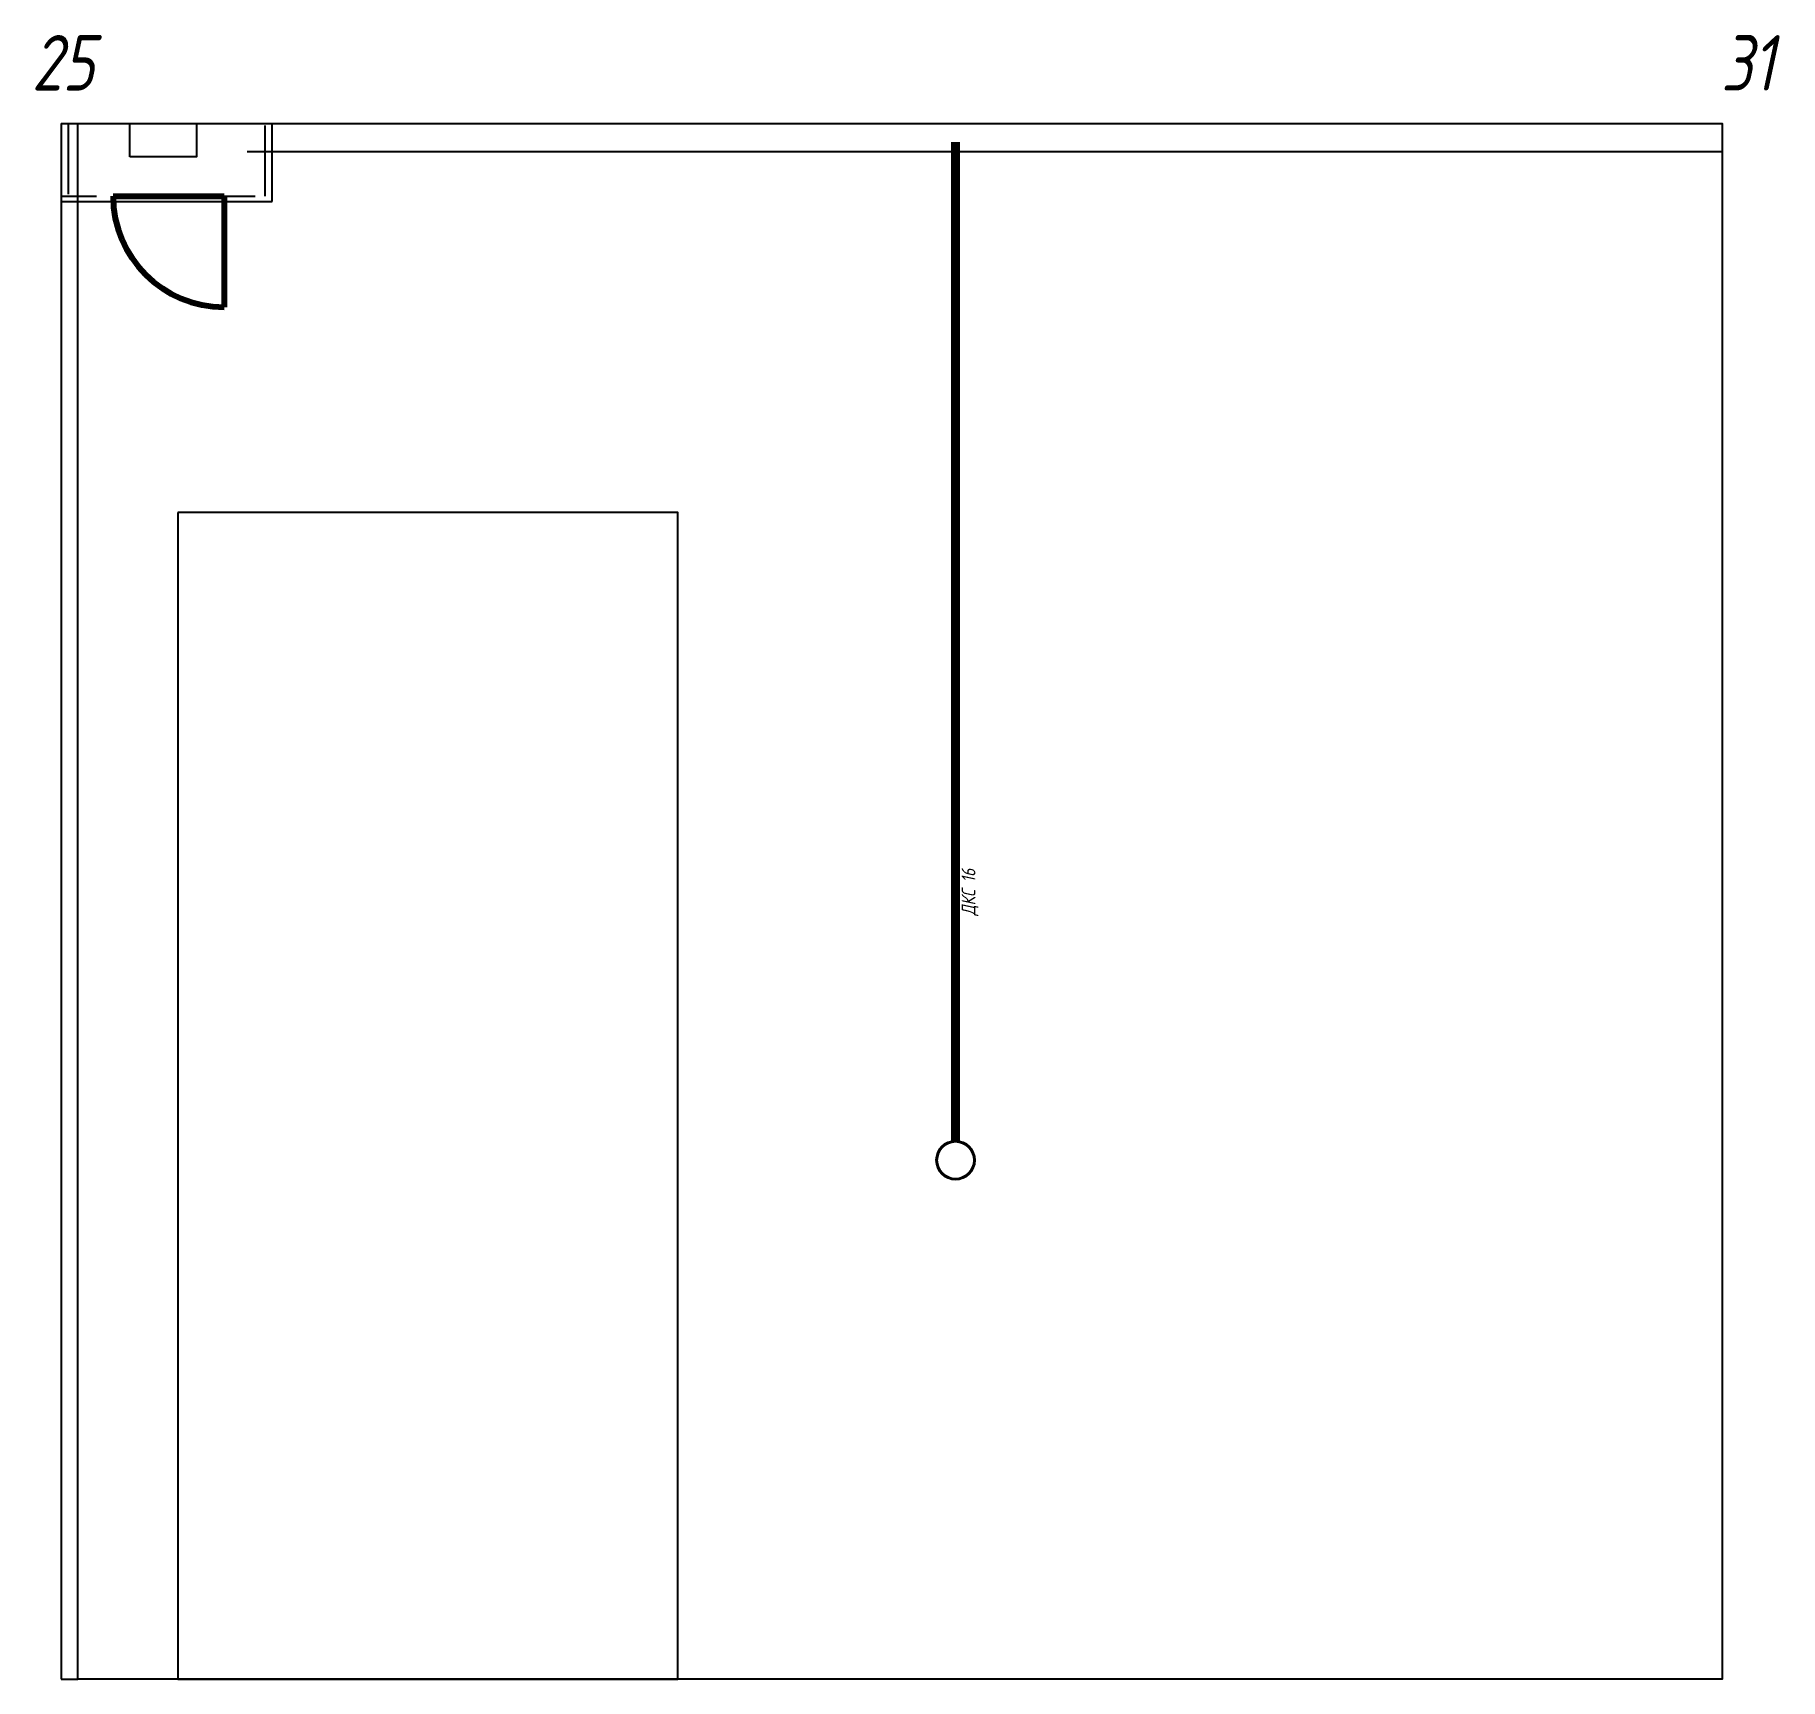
# Model space of a CAD drawing. Header units: millimetres. Extents: x -47 to 3094, y 0 to 2960.
import ezdxf
from ezdxf.enums import TextEntityAlignment as Align

# ---------------------------------------------------------------- set-up
doc = ezdxf.new("R2010")
doc.units = ezdxf.units.MM
doc.linetypes.add('DASHED', pattern=[19.05, 12.7, -6.35])
for name, color, linetype in [('01 Черновое', 7, 'Continuous'), ('02 ОВиК', 7, 'Continuous'), ('02 ЭОМ и СС', 7, 'Continuous'), ('03 Потолок', 5, 'Continuous'), ('04 Лючки', 2, 'Continuous'), ('10 Перегородки', 7, 'Continuous')]:
    doc.layers.add(name, color=color, linetype=linetype)
doc.styles.add('ГОСТ-ISOCPEUR', font='isocpeui.ttf', dxfattribs={"width": 0.8})

msp = doc.modelspace()

# ---------------------------------------------------------------- linework, layer by layer
at = {"layer": '01 Черновое'}
for points in [[(30, 0), (30, 2800), (2990, 2800), (2990, 0)], [(210, 2100), (210, 0), (1110, 0), (1110, 2100)]]:
    msp.add_lwpolyline(points, close=True, dxfattribs=at)
at = {"layer": '02 ОВиК', "linetype": 'Continuous', "lineweight": -2, "flags": 128}
msp.add_lwpolyline([(123.5, 2740), (123.5, 2800), (243.5, 2800), (243.5, 2740)], close=True, dxfattribs=at)
at = {"layer": '02 ОВиК', "color": 7, "linetype": 'Continuous', "lineweight": -2, "flags": 128}
msp.add_lwpolyline([(123.5, 2740), (123.5, 2800), (243.5, 2800), (243.5, 2740)], close=True, dxfattribs=at)
at = {"layer": '02 ЭОМ и СС', "color": 3}
msp.add_lwpolyline([(1610, 968, 16, 16, 0), (1610, 2767, 16, 16, 0)], format="xyseb", dxfattribs=at)
at = {"layer": '02 ЭОМ и СС', "color": 3, "lineweight": 40}
msp.add_circle((1610, 934), 34, dxfattribs=at)
at = {"layer": '03 Потолок', "color": 7, "ltscale": 10}
for p, q in [((0, 2800), (0, 2680.5)), ((380, 2660), (380, 2800))]:
    msp.add_line(p, q, dxfattribs=at)
at = {"layer": '03 Потолок', "color": 7, "linetype": 'DASHED', "ltscale": 10}
for p, q in [((12.5, 2800), (12.5, 2669.5)), ((367.5, 2669.5), (367.5, 2800))]:
    msp.add_line(p, q, dxfattribs=at)
at = {"layer": '03 Потолок', "color": 7, "ltscale": 5}
msp.add_line((335, 2750), (2990, 2750), dxfattribs=at)
at = {"layer": '03 Потолок', "color": 7, "linetype": 'DASHED', "ltscale": 5}
msp.add_line((0, 2669.5), (367.5, 2669.5), dxfattribs=at)
at = {"layer": '03 Потолок', "color": 7, "lineweight": -2}
msp.add_line((0, 2660), (380, 2660), dxfattribs=at)
at = {"layer": '04 Лючки', "lineweight": 80}
for p, q in [((93.5, 2669.5), (293.5, 2669.5)), ((293.5, 2669.5), (293.5, 2469.5))]:
    msp.add_line(p, q, dxfattribs=at)
msp.add_arc((293.5, 2669.5), 200, 180, 270, dxfattribs=at)
at = {"layer": '10 Перегородки', "color": 7, "linetype": 'Continuous', "ltscale": 10}
msp.add_line((0, 2800), (0, 0), dxfattribs=at)
at = {"layer": '10 Перегородки', "color": 74, "linetype": 'Continuous', "ltscale": 10}
for p, q in [((0, 2800), (30, 2800)), ((0, 0), (30, 0))]:
    msp.add_line(p, q, dxfattribs=at)

# ---------------------------------------------------------------- texts
at = {"layer": '01 Черновое', "style": 'ГОСТ-ISOCPEUR', "width": 0.8}
for s, p in [('25', (3.5, 2909.4)), ('31', (3036.1, 2909.4))]:
    msp.add_text(s, height=100, dxfattribs=at).set_placement(p, align=Align.MIDDLE)
at = {"layer": '02 ЭОМ и СС', "color": 3, "insert": (1651.1, 1374.5), "char_height": 25, "width": 270.313, "attachment_point": 7, "rotation": 90, "style": 'ГОСТ-ISOCPEUR'}
msp.add_mtext('{ДКС 16}', dxfattribs=at)

doc.saveas('drawing.dxf')
